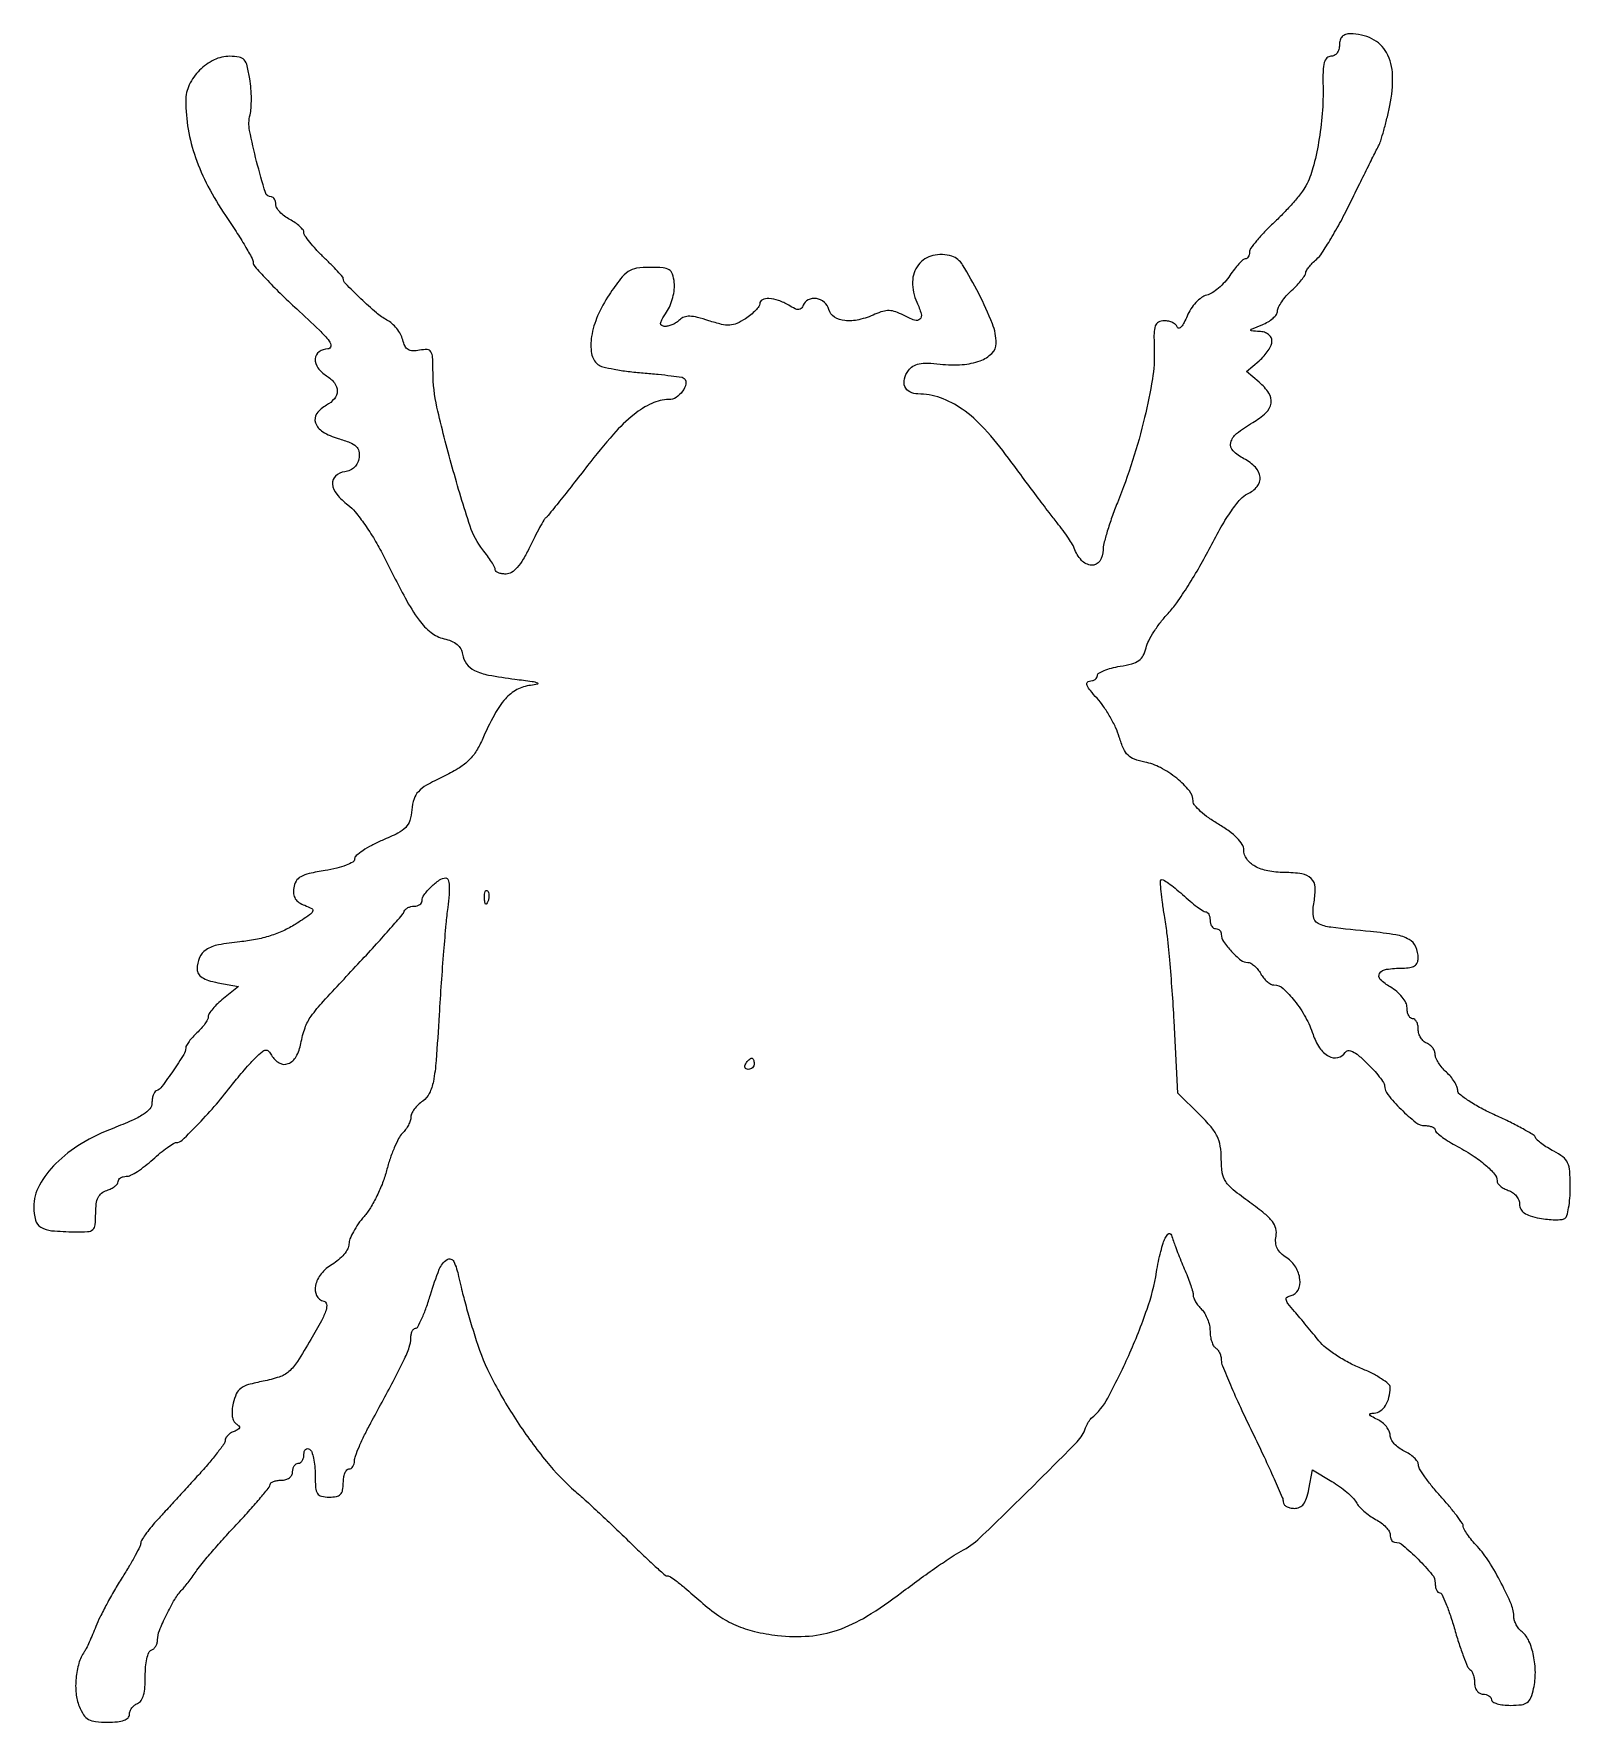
# Model space of a CAD drawing. Extents: x 0 to 273, y 0 to 300.
import ezdxf

# ---------------------------------------------------------------- set-up
doc = ezdxf.new("R2010")
doc.units = 0

msp = doc.modelspace()

# ---------------------------------------------------------------- linework, layer by layer
for points in [[(232, 298, -0.072212), (231.887567, 297.225569, -0.090507), (231.560188, 296.579273, -0.103734), (231.068055, 296.152255, -0.127673), (230.481502, 296, 0.200221), (229.75943, 295.698776, 0.13046), (229.303629, 294.90438, 0.058479), (229.084867, 293.402366, 0.012365), (229.076713, 290.75, -0.025591), (228.931771, 285.840789, -0.022214), (228.289237, 280.731814, -0.022834), (227.288136, 276.151688, -0.058397), (226.03839, 273, -0.042265), (225.233855, 271.768407, -0.012713), (223.810574, 270.038846, -0.012643), (222.108246, 268.171735, -0.013404), (220.345741, 266.430113, 0.013425), (218.681255, 264.785211, 0.018259), (217.276561, 263.209097, 0.015305), (216.217224, 261.846498, 0.158873), (216, 261.180113, -0.061657), (215.944116, 260.728649, -0.079849), (215.779687, 260.345814, -0.09732), (215.536053, 260.088998, -0.154683), (215.25, 259.997125, 0.187294), (214.852846, 259.841192, 0.020144), (214.140779, 259.130102, 0.022566), (213.337467, 258.177685, 0.016315), (212.527122, 257.049594, -0.037011), (211.613589, 255.882878, -0.032742), (210.502057, 254.811379, -0.034208), (209.368212, 253.979085, -0.079899), (208.403711, 253.565189, 0.097972), (207.482775, 253.130251, 0.046099), (206.496812, 252.250243, 0.043181), (205.598565, 251.101614, 0.046201), (204.933968, 249.840584, -0.022071), (204.399609, 248.696147, -0.055875), (203.887504, 247.935594, -0.1507), (203.493087, 247.684225, -0.398632), (203.224045, 247.827864, 0.130177), (202.929742, 248.276431, 0.067425), (202.371325, 248.655685, 0.059892), (201.64979, 248.9128, 0.055726), (200.869828, 249, 0.116089), (199.843146, 248.758371, 0.197781), (199.271967, 248.104484, 0.080577), (199.043791, 246.748076, 0.010037), (199.086422, 243.75, -0.048762), (198.765715, 238.678679, -0.019226), (197.381149, 231.814919, -0.018217), (195.242275, 224.203051, -0.017552), (192.531414, 216.670617, 0.010229), (191.562284, 214.096706, 0.011671), (190.743603, 211.595332, 0.010885), (190.146657, 209.448388, 0.062437), (190, 208.278528, -0.147096), (189.40532, 206.300871, -0.269104), (187.944002, 205.575322, -0.195825), (186.165197, 206.438237, -0.10018), (184.884273, 208.611046, 0.057546), (184.585515, 209.232769, 0.008663), (183.826128, 210.391227, 0.009626), (182.875301, 211.732084, 0.008182), (181.821696, 213.111046, -0.004805), (180.407276, 214.936555, -0.001269), (178.181943, 217.881889, -0.001288), (175.666998, 221.246181, -0.001324), (173.19207, 224.593256, 0.026085), (168.908932, 229.823045, 0.054097), (164.961997, 233.315174, 0.069548), (161.096289, 235.314825, 0.084828), (157.086752, 236, -0.121197), (155.645639, 236.354526, -0.178282), (154.779475, 237.311743, -0.159942), (154.689088, 238.690791, -0.095192), (155.399146, 240.192961, -0.101022), (156.208862, 240.929433, -0.085318), (157.291793, 241.345079, -0.05706), (158.815001, 241.470657, -0.019307), (161.037903, 241.314018, 0.042944), (164.953515, 241.223454, 0.072985), (168.152489, 241.900014, 0.104016), (170.244656, 243.21584, 0.203254), (171, 244.997206, 0.095147), (170.330641, 248.482867, 0.023076), (167.898031, 253.849404, 0.019146), (165.04716, 258.945856, 0.180719), (163.108949, 260.465421, 0.133664), (159.748886, 260.605206, 0.176162), (157.19209, 258.955821, 0.160906), (156.147601, 255.906952, 0.110066), (156.910525, 252.297032, -0.034065), (157.689243, 250.224564, -0.281756), (157.443504, 249.293132, -0.28642), (156.508503, 249.098073, -0.034805), (154.507036, 249.996234, 0.03781), (153.148041, 250.596313, 0.076879), (152.003515, 250.812602, 0.077124), (150.849503, 250.67272, 0.038258), (149.46149, 250.164408, -0.049511), (146.612277, 249.192981, -0.083077), (144.094697, 249.031956, -0.11732), (142.254344, 249.673596, -0.188686), (141.289749, 251, 0.153411), (140.485954, 252.281427, 0.136758), (139.05604, 252.944657, 0.153369), (137.608786, 252.737897, 0.19675), (136.713987, 251.75, -0.099419), (136.378558, 251.19751, -0.209739), (135.928426, 251, -0.112809), (135.260569, 251.152623, -0.021008), (134.144222, 251.75, 0.0464), (132.315559, 252.612291, 0.073849), (130.623783, 252.956041, 0.121537), (129.45483, 252.732612, 0.292989), (129, 252.023053, -0.160391), (128.84116, 251.540629, -0.032545), (128.252194, 250.843103, -0.031269), (127.428903, 250.088341, -0.024866), (126.454276, 249.378084, -0.038446), (124.915185, 248.530895, -0.093349), (123.66084, 248.223703, -0.074802), (122.215707, 248.361853, -0.018538), (119.924246, 249.025001, 0.016771), (117.90625, 249.616741, 0.055953), (116.54131, 249.808963, 0.089961), (115.551863, 249.658087, 0.114152), (114.76997, 249.16997, -0.051861), (114.21814, 248.722109, -0.0383), (113.52802, 248.343679, -0.03906), (112.812022, 248.084802, -0.067316), (112.18499, 248, -0.111518), (111.57433, 248.137914, -0.317077), (111.371762, 248.497973, -0.107261), (111.596169, 249.185859, -0.012749), (112.445845, 250.557693, 0.047871), (113.064831, 251.734071, 0.033596), (113.538111, 253.154929, 0.034031), (113.808818, 254.590874, 0.058379), (113.810855, 255.807693, 0.048669), (113.487886, 257.306694, 0.177596), (112.900243, 258.062302, 0.12205), (111.816031, 258.416038, 0.01812), (109.5, 258.5, 0.036781), (107.121671, 258.32481, 0.111401), (105.616758, 257.742937, 0.083036), (104.266715, 256.468692, 0.014862), (102.25, 253.636986, 0.044437), (100.193164, 249.87487, 0.062932), (99.118465, 246.217624, 0.080304), (99.118931, 243.182484, 0.186982), (100.25, 241.252559, 0.108457), (101.099679, 240.83695, 0.013338), (103.132078, 240.399134, 0.015266), (105.608363, 240.012278, 0.012067), (108.30601, 239.740771, -0.005883), (110.947967, 239.50783, -0.008791), (113.250091, 239.236568, -0.004536), (115.178645, 238.95703, -0.159426), (115.579548, 238.753785, -0.255168), (115.865176, 237.781482, -0.104357), (115.282901, 236.484264, -0.090033), (114.129467, 235.385028, -0.146475), (112.843351, 235, 0.108616), (109.825631, 234.336625, 0.06235), (106.649827, 232.357449, 0.042132), (102.994463, 228.840791, 0.015233), (98.403512, 223.27892, -0.00152), (95.749985, 219.878426, -0.002289), (93.414393, 216.931933, -0.0009), (91.393719, 214.415867, -0.052858), (90.978969, 214, 0.091314), (90.640087, 213.603773, 0.005659), (89.876409, 212.251563, 0.008233), (89.006396, 210.60592, 0.006003), (88.091836, 208.75, -0.021017), (86.968175, 206.632544, -0.048005), (85.910013, 205.168499, -0.068254), (84.895937, 204.292062, -0.145112), (83.910794, 204, -0.039088), (83.179112, 204.057288, -0.058217), (82.561296, 204.229987, -0.076549), (82.14042, 204.483233, -0.222653), (82, 204.782934, 0.12641), (81.884309, 205.233225, 0.014297), (81.346057, 206.148594, 0.016587), (80.626342, 207.215813, 0.012768), (79.77381, 208.332549, -0.091447), (77.526748, 212.49332, -0.009871), (74.355336, 223.003812, -0.011848), (71.645573, 233.633236, -0.05628), (70.93593, 239.860022, 0.011087), (70.874515, 242.506019, 0.127188), (70.570816, 243.493404, 0.253648), (69.909341, 243.874396, 0.053709), (68.535944, 243.76212, -0.048155), (67.320685, 243.649207, -0.13966), (66.517269, 243.881202, -0.142061), (65.964901, 244.498524, -0.05049), (65.558426, 245.623233, 0.065745), (65.171983, 246.598666, 0.041967), (64.489891, 247.612138, 0.041619), (63.637752, 248.50966, 0.059488), (62.738193, 249.137451, -0.055396), (60.886072, 250.407685, -0.013149), (58.113274, 252.929983, -0.007363), (55.379873, 255.629419, -0.196711), (55, 256.557618, 0.187068), (54.913372, 256.781055, 0.002959), (53.971875, 257.800558, 0.007359), (52.841463, 258.975048, 0.004755), (51.5, 260.302881, -0.013365), (50.159474, 261.67628, -0.018072), (49.028125, 262.991411, -0.015203), (48.175818, 264.126937, -0.154582), (48, 264.682039, 0.168707), (47.838471, 265.14714, 0.038677), (47.265625, 265.767191, 0.035776), (46.457065, 266.415858, 0.028306), (45.5, 267, -0.038233), (44.543363, 267.610243, -0.043483), (43.734375, 268.335921, -0.048383), (43.173639, 269.064377, -0.140753), (43, 269.66898, 0.056542), (42.942242, 270.178098, 0.075953), (42.771355, 270.609013, 0.095118), (42.518575, 270.897907, 0.167107), (42.221634, 271, -0.330062), (41.159398, 271.786937, -0.010234), (39.595221, 277.328266, -0.016007), (38.352483, 282.817581, -0.109568), (38.428619, 285.571618, 0.045422), (38.615695, 286.76791, 0.017717), (38.664109, 288.441965, 0.017366), (38.588716, 290.268714, 0.02065), (38.386825, 291.982393, 0.01919), (37.924681, 294.298614, 0.123061), (37.37668, 295.350701, 0.16857), (36.483296, 295.852423, 0.044455), (34.826737, 296, 0.1132), (32.031646, 295.358977, 0.085083), (29.456939, 293.518392, 0.084771), (27.634476, 290.917865, 0.110985), (27, 288.094676, 0.043368), (27.439846, 283.033069, 0.040266), (28.747919, 277.991281, 0.037463), (30.956487, 272.899054, 0.028515), (34.089727, 267.685425, -0.006826), (35.966047, 264.849453, -0.0097), (37.549792, 262.274659, -0.00619), (38.800903, 260.087855, -0.125955), (38.993014, 259.355966, 0.182496), (39.262664, 258.654777, 0.006337), (41.269435, 256.460614, 0.011089), (43.769091, 253.91186, 0.00744), (46.732721, 251.105966, -0.004971), (50.743503, 247.346033, -0.037278), (52.485945, 245.411502, -0.190883), (52.756471, 244.475845, -0.386432), (52.232721, 244, 0.157032), (50.684993, 243.501625, 0.228609), (50.01137, 242.263463, 0.170086), (50.491837, 240.642605, 0.097161), (52, 239.232073, -0.086534), (53.423965, 237.955469, -0.168383), (53.917893, 236.530377, -0.176117), (53.416567, 235.151248, -0.095812), (52, 234, 0.112206), (50.301046, 232.52524, 0.247003), (50.054529, 230.873261, 0.176023), (51.342373, 229.295777, 0.06172), (54.061862, 228.099612, -0.019652), (56.186612, 227.370893, -0.092261), (57.280322, 226.694759, -0.154562), (57.766113, 225.858762, -0.090514), (57.811862, 224.691324, -0.074975), (57.529387, 223.748304, -0.088918), (56.991201, 222.991377, -0.08781), (56.217469, 222.461838, -0.071101), (55.25, 222.180449, 0.148953), (53.620996, 221.419884, 0.237901), (53.075567, 220.018371, 0.149063), (53.838137, 218.173351, 0.061648), (55.816775, 216.293585, -0.062863), (57.128214, 215.041627, -0.018319), (58.81284, 212.808986, -0.018099), (60.541733, 210.132778, -0.018454), (62.060673, 207.355527, 0.006649), (65.982906, 199.763709, 0.035194), (68.470122, 195.801178, 0.068646), (70.581075, 193.615297, 0.112864), (72.895441, 192.522965, -0.044216), (74.217546, 192.107348, -0.075238), (75.207494, 191.509702, -0.089597), (75.860615, 190.732306, -0.093214), (76.189109, 189.786046, 0.118543), (76.889793, 188.053069, 0.126848), (78.288002, 186.879587, 0.066457), (80.826512, 186.057557, 0.013583), (85.5, 185.335519, -0.003691), (88.536864, 184.927664, -0.059976), (89.530142, 184.662694, -0.734558), (89.512622, 184.435005, -0.029799), (88.274268, 184.225832, 0.097497), (85.85666, 183.472327, 0.08739), (83.797195, 181.837858, 0.058846), (81.834701, 179.018288, 0.019797), (79.647046, 174.5, -0.040215), (78.519229, 172.394232, -0.061521), (77.194489, 170.805331, -0.053271), (75.381788, 169.437331, -0.022653), (72.701115, 167.991105, 0.015437), (69.788008, 166.473324, 0.076232), (68.334138, 165.337118, 0.112199), (67.56973, 164.037855, 0.053229), (67.177955, 162.124638, -0.049225), (66.802584, 160.214014, -0.119387), (66.080575, 158.981788, -0.08433), (64.707978, 157.970736, -0.016718), (61.927955, 156.685064, 0.019717), (60.040278, 155.798298, 0.028128), (58.447587, 154.854732, 0.027336), (57.276353, 153.972204, 0.2211), (57, 153.377806, -0.266295), (56.690023, 152.83706, -0.039084), (55.508974, 152.264149, -0.034241), (53.827888, 151.734787, -0.019848), (51.75, 151.320243, 0.01449), (48.92536, 150.788122, 0.072689), (47.423537, 150.222311, 0.132237), (46.601033, 149.427345, 0.099843), (46.179637, 148.237774, 0.065188), (46.167532, 147.159991, 0.111777), (46.467228, 146.317024, 0.10709), (47.112377, 145.661713, 0.056443), (48.13681, 145.145094, -0.038843), (49.394903, 144.565118, -0.399999), (49.549108, 144.066931, -0.129996), (48.988709, 143.427175, -0.005536), (46.457173, 141.762037, -0.036299), (44.366555, 140.624886, -0.030393), (42.007082, 139.723718, -0.028576), (39.406508, 139.068171, -0.024046), (36.593702, 138.666869, 0.024603), (32.804888, 138.122022, 0.095108), (30.610602, 137.241353, 0.150753), (29.443906, 135.85685, 0.098314), (29.015313, 133.795313, 0.144028), (29.243484, 132.993095, 0.107722), (29.891863, 132.334804, 0.070686), (31.017074, 131.808881, 0.027668), (32.685633, 131.399197), (36.371265, 130.707768), (33.685633, 128.56632, 0.022224), (32.657426, 127.66891, 0.027603), (31.788905, 126.743296, 0.027844), (31.163353, 125.907872, 0.147825), (31, 125.367423, -0.121548), (30.87024, 124.841529, -0.031315), (30.4125, 124.08892, -0.029987), (29.765507, 123.270585, -0.026576), (29, 122.5, 0.022381), (28.234355, 121.742093, 0.026849), (27.5875, 120.961588, 0.027167), (27.123362, 120.259352, 0.133207), (27, 119.80452, -0.141462), (26.661729, 118.632821, -0.01002), (24.771476, 115.761212, -0.010571), (22.77199, 112.980128, -0.127711), (21.75, 112.166667, 0.154544), (21.461712, 111.911315, 0.0514), (21.220313, 111.39391, 0.045387), (21.055324, 110.728694, 0.03812), (21, 110.004091, -0.182396), (20.621666, 109.001474, -0.068113), (19.465163, 108.001118, -0.040793), (17.440633, 106.906723, -0.012259), (14.198058, 105.575682, 0.043484), (8.440838, 102.781028, 0.060335), (3.912115, 99.270966, 0.072327), (0.992145, 95.402055, 0.126193), (0, 91.533589, 0.065938), (0.305362, 89.228133, 0.192625), (1.250848, 87.968688, 0.115335), (3.174103, 87.338606, 0.017403), (7.25, 87.125912, 0.017932), (9.572733, 87.168947, 0.169811), (10.479217, 87.542408, 0.189767), (10.902559, 88.378896, 0.023364), (11, 90.463064, -0.031234), (11.103773, 92.122643, -0.083968), (11.44361, 93.251404, -0.113087), (12.060603, 94.006325, -0.088493), (13, 94.5, 0.039709), (13.765398, 94.811679, 0.0497), (14.4125, 95.222265, 0.058089), (14.858844, 95.664493, 0.170109), (15, 96.067388, -0.152094), (15.110753, 96.423059, -0.09826), (15.422495, 96.726045, -0.081082), (15.888358, 96.93044, -0.062994), (16.438282, 97, 0.118655), (17.195883, 97.182354, 0.023378), (18.418914, 97.88125, 0.023584), (19.798144, 98.851528, 0.019983), (21.161143, 100, -0.012532), (22.484247, 101.148993, -0.01679), (23.742981, 102.11875, -0.013979), (24.823989, 102.850259, -0.142696), (25.337991, 103, 0.195817), (26.362959, 103.417417, 0.007498), (29.318619, 106.391328, 0.013737), (32.454189, 109.826381, 0.014763), (35.319312, 113.348819, -0.008959), (36.296792, 114.57946, -0.006391), (37.433062, 115.92317, -0.006455), (38.549735, 117.176908, -0.013692), (39.452816, 118.112099, -0.017559), (40.579785, 119.141881, -0.141668), (41.212253, 119.427203, -0.245716), (41.716193, 119.24919, -0.059858), (42.252506, 118.51328, 0.134622), (43.614597, 117.13044, 0.231242), (45.193927, 117.018393, 0.171974), (46.612591, 118.273452, 0.080284), (47.455317, 120.61351, -0.038989), (48.201337, 123.380151, -0.071775), (49.285424, 125.439169, -0.029066), (51.440173, 128.071039, -0.00199), (58, 135.138806, 0.003282), (60.898066, 138.277509, 0.004854), (63.394792, 141.071415, 0.002301), (65.480814, 143.474057, 0.091146), (65.833333, 144.077667, -0.118363), (66.06574, 144.430525, -0.067022), (66.484896, 144.729065, -0.060967), (67.016797, 144.931261, -0.060445), (67.583333, 145, 0.063711), (68.124969, 145.069298, 0.081607), (68.583854, 145.272768, 0.098518), (68.890886, 145.574448, 0.15057), (69, 145.928571, -0.161455), (69.359876, 147.013998, -0.040191), (70.610882, 148.438527, -0.040401), (72.079258, 149.648125, -0.15326), (73.200259, 150, -0.327637), (73.622346, 149.690157, -0.059488), (73.812681, 148.675882, -0.037102), (73.800543, 147.058974, -0.013042), (73.550761, 144.75, 0.010984), (73.22626, 141.861548, 0.002531), (72.81096, 136.978542, 0.002614), (72.390356, 131.347568, 0.00255), (72.024956, 125.666313, -0.003629), (71.486903, 117.573148, -0.028753), (70.996202, 113.852594, -0.068081), (70.282464, 111.73137, -0.125466), (69.103026, 110.359609, 0.039844), (68.298366, 109.694603, 0.041003), (67.617764, 108.916305, 0.04444), (67.147197, 108.144904, 0.115239), (67, 107.514725, -0.083335), (66.893773, 106.881799, -0.037305), (66.5585, 106.104344, -0.035592), (66.072182, 105.316236, -0.040364), (65.497023, 104.63988, 0.076558), (64.832528, 103.733432, 0.019443), (64.051765, 102.078783, 0.019363), (63.298164, 100.096429, 0.018507), (62.687559, 98.031814, -0.029499), (61.990693, 95.852748, -0.021611), (60.974508, 93.525652, -0.021969), (59.815877, 91.399064, -0.044389), (58.690536, 89.860535, 0.026861), (57.660796, 88.55146, 0.027822), (56.790345, 87.154351, 0.02893), (56.178415, 85.866955, 0.096767), (56, 84.953708, -0.125104), (55.788591, 84.121999, -0.04883), (55.11875, 83.133192, -0.044394), (54.147803, 82.155087, -0.041719), (53, 81.340929, 0.088998), (51.069496, 79.677936, 0.114881), (50.047708, 77.580992, 0.171574), (50.253062, 75.806029, 0.230171), (51.510642, 74.823324, -0.308969), (52.017305, 74.290906, -0.121153), (51.932296, 73.228441, -0.043643), (51.117702, 71.344976, -0.007801), (49.242101, 68, -0.011024), (46.846349, 64.080886, -0.070401), (45.329618, 62.320923, -0.099503), (43.610824, 61.335507, -0.03266), (40.775928, 60.590708, 0.018546), (38.154261, 59.980426, 0.090767), (36.787437, 59.325499, 0.12869), (35.984508, 58.346579, 0.053744), (35.437577, 56.715788, 0.03277), (35.240985, 55.421036, 0.05753), (35.273183, 54.339595, 0.075348), (35.521937, 53.521287, 0.143907), (35.976954, 53.014244, -0.060786), (36.447631, 52.637503, -0.271112), (36.530029, 52.307776, -0.197588), (36.279689, 51.994867, -0.034883), (35.583846, 51.670548, 0.05043), (34.978025, 51.364956, 0.055138), (34.465255, 50.951887, 0.062277), (34.115274, 50.49918, 0.134227), (34, 50.077517, -0.156786), (33.806761, 49.476418, -0.00852), (32.604687, 47.858943, -0.012591), (31.069785, 45.96607, -0.008808), (29.25, 43.908471, 0.000079), (27.229846, 41.70313, 0.000066), (25.0875, 39.363037, 0.000066), (23.13002, 37.223737, 0.000183), (21.75, 35.714024, 0.013765), (20.696849, 34.495317, 0.018056), (19.807813, 33.323457, 0.015718), (19.143771, 32.313168, 0.138383), (19, 31.803649, -0.117556), (18.86395, 31.232983, -0.006893), (18.030927, 29.640144, -0.01012), (16.96478, 27.760193, -0.007261), (15.701027, 25.701963, 0.010008), (14.337639, 23.453859, 0.008203), (12.969094, 20.999952, 0.008303), (11.785203, 18.701971, 0.021594), (11.03343, 17, -0.006798), (10.458505, 15.586702, -0.007483), (9.862824, 14.234375, -0.007035), (9.320872, 13.094897, -0.037271), (8.97029, 12.5, 0.08177), (8.01129, 10.483188, 0.046795), (7.508485, 7.828132, 0.046533), (7.506742, 5.097433, 0.075226), (8.063682, 2.846259, 0.044457), (8.855697, 1.330695, 0.122557), (9.725857, 0.509445, 0.102593), (10.977133, 0.11122, 0.025918), (13.12132, 0, 0.022376), (14.86831, 0.078219, 0.063915), (16.053904, 0.339786, 0.110984), (16.746503, 0.779689, 0.198515), (17, 1.393011, -0.092766), (17.107377, 1.966785, -0.066773), (17.422436, 2.538929, -0.064992), (17.888332, 3.022772, -0.077174), (18.438081, 3.337866, 0.160739), (19.061074, 3.846995, 0.072127), (19.500093, 4.822519, 0.050473), (19.756952, 6.250125, 0.022743), (19.817303, 8.154595, -0.024732), (19.876538, 9.81532, -0.035002), (20.104962, 11.276414, -0.037731), (20.448496, 12.385067, -0.221818), (20.879221, 12.793074, 0.105689), (21.307685, 13.045471, 0.070299), (21.670771, 13.487657, 0.066121), (21.916167, 14.044528, 0.070873), (22, 14.632993, -0.095752), (22.318014, 16.278378, -0.018362), (23.559666, 19.069533, -0.020286), (25.050193, 21.825034, -0.056205), (26.379675, 23.578574, 0.019362), (26.913041, 24.183904, 0.007344), (27.611529, 25.067587, 0.007261), (28.343615, 26.051537, 0.008807), (29, 26.995636, -0.026071), (29.920199, 28.22629, -0.004847), (31.747996, 30.379353, -0.005183), (33.937705, 32.85626, -0.004711), (36.248499, 35.368165, 0.005684), (38.451578, 37.772352, 0.008594), (40.308817, 39.919086, 0.00417), (41.82762, 41.767974, 0.170976), (41.998499, 42.25, -0.236373), (42.143191, 42.537528, -0.070572), (42.587059, 42.779688, -0.054018), (43.2339, 42.945261, -0.03568), (44, 43, 0.072314), (44.769411, 43.111864, 0.08892), (45.416667, 43.4375, 0.10214), (45.846791, 43.924246, 0.130775), (46, 44.5, -0.064853), (46.074694, 45.073457, -0.082425), (46.29375, 45.559375, -0.098894), (46.618646, 45.884432, -0.148195), (47, 46, 0.153634), (47.381379, 46.120018, 0.097988), (47.70625, 46.457961, 0.080552), (47.925455, 46.962904, 0.062283), (48, 47.559017, -0.066118), (48.073267, 48.110654, -0.138808), (48.29375, 48.478525, -0.191142), (48.620352, 48.607943, -0.139169), (49, 48.5, -0.17067), (49.387806, 48.01959, -0.031293), (49.70625, 46.90585, -0.030444), (49.92675, 45.49521, -0.023552), (50, 43.940983, 0.016657), (50.075955, 41.661602, 0.12532), (50.40859, 40.644098, 0.200006), (51.114257, 40.150167, 0.054025), (52.5, 40, 0.045527), (53.768514, 40.115743, 0.152009), (54.5, 40.5, 0.152009), (54.884257, 41.231486, 0.045527), (55, 42.5, -0.038131), (55.073116, 43.457356, -0.057076), (55.29375, 44.265625, -0.074992), (55.617064, 44.817169, -0.226478), (56, 45, 0.142422), (56.38134, 45.110872, 0.09968), (56.70625, 45.422532, 0.084413), (56.925139, 45.888595, 0.067766), (57, 46.438407, -0.090056), (57.153319, 47.282739, -0.011302), (57.848766, 49.014562, -0.012994), (58.783018, 51.049252, -0.010445), (59.889416, 53.188407, 0.00187), (63.865167, 60.562575, 0.012319), (65.74969, 64.308667, 0.023862), (66.723401, 66.652476, 0.086724), (67, 68.235191, -0.045729), (67.06191, 68.910697, -0.06565), (67.247241, 69.481587, -0.085681), (67.520108, 69.867087, -0.198521), (67.841673, 70, 0.281604), (68.250237, 70.249926, 0.013681), (68.965094, 71.747134, 0.018887), (69.733103, 73.668165, 0.012139), (70.484162, 75.947689, -0.019614), (72.057387, 80.49287, -0.156626), (73.440171, 82.191783, -0.451813), (74.614349, 81.864512, -0.066298), (75.489401, 79.204805, 0.01604), (75.911666, 77.294276, 0.004591), (76.687939, 74.361816, 0.004616), (77.625257, 71.067446, 0.004888), (78.606142, 67.853345, 0.043404), (81.428063, 61.041255, 0.025544), (85.891369, 53.433421, 0.025536), (91.112015, 46.313655, 0.043053), (96.262613, 41, -0.00669), (98.215422, 39.258351, -0.002724), (100.827333, 36.839062, -0.002694), (103.607077, 34.207785, -0.003434), (106.14061, 31.75, 0.004385), (108.421065, 29.546131, 0.006804), (110.430778, 27.689062, 0.002597), (112.176806, 26.135481, 0.182472), (112.535682, 26, -0.14152), (113.131635, 25.827873, -0.022927), (114.131827, 25.131506, -0.013927), (115.678619, 23.875827, -0.002464), (118.5, 21.427755, 0.029159), (121.720708, 18.921433, 0.047098), (124.751865, 17.230413, 0.046625), (128.06811, 16.125685, 0.027909), (132.163872, 15.411743, 0.049409), (137.773091, 15.310557, 0.063168), (142.826597, 16.371145, 0.054011), (148.028449, 18.826151, 0.025526), (154.1615, 23.021231, -0.005343), (157.31011, 25.366833, -0.005735), (160.435188, 27.588967, -0.005451), (163.160599, 29.436529, -0.026904), (164.760032, 30.375908, 0.071284), (168.101883, 32.759555, 0.004586), (176.706611, 41.121282, 0.003271), (185.409914, 49.848858, 0.115129), (186.899944, 52.288931, -0.028244), (187.097141, 52.789262, -0.02425), (187.358671, 53.291123, -0.024975), (187.641537, 53.723972, -0.061912), (187.899944, 54, 0.095941), (190.83175, 57.59007, 0.01853), (194.545305, 65.152687, 0.020745), (197.804692, 73.362803, 0.043762), (199.492103, 80, -0.011198), (199.832986, 81.832805, -0.011758), (200.250774, 83.61875, -0.011472), (200.682221, 85.140579, -0.050332), (201.045352, 86, -0.031289), (201.511468, 86.738675, -0.330055), (201.831599, 86.840421, -0.219311), (202.126941, 86.558783, -0.016887), (202.505752, 85.5, 0.011531), (202.848911, 84.507478, 0.004247), (203.37711, 83.122846, 0.004206), (203.979723, 81.619945, 0.005043), (204.573002, 80.216073, -0.010524), (205.119332, 78.882725, -0.012223), (205.580819, 77.592034, -0.011284), (205.918503, 76.486209, -0.068559), (206, 75.894644, 0.100402), (206.10167, 75.393433, 0.033414), (206.440625, 74.721284, 0.0317), (206.925957, 74.007678, 0.031202), (207.5, 73.357143, -0.064887), (208.074675, 72.610236, -0.039121), (208.559375, 71.601711, -0.038575), (208.889926, 70.50481, -0.053948), (209, 69.487588, 0.038729), (209.073877, 68.535256, 0.042064), (209.29375, 67.632543, 0.046167), (209.615638, 66.90248, 0.128117), (210, 66.5, -0.092927), (210.382947, 66.151109, -0.05299), (210.70625, 65.612608, -0.050419), (210.92582, 64.979969, -0.058394), (211, 64.346967, 0.097481), (211.201365, 63.323942, 0.00426), (212.615625, 59.952778, 0.007094), (214.392882, 55.97221, 0.00499), (216.5, 51.543554, -0.003708), (218.607526, 47.143162, -0.005486), (220.384375, 43.251076, -0.00264), (221.837292, 39.926569, -0.102037), (222, 39.13757, 0.167827), (222.14989, 38.703586, 0.094942), (222.574189, 38.334161, 0.07571), (223.207001, 38.084393, 0.056258), (223.954687, 38, 0.105676), (224.900075, 38.202066, 0.125482), (225.613273, 38.768028, 0.086418), (226.143713, 39.792081, 0.030028), (226.549191, 41.410516), (227.189007, 44.821032), (230.620342, 42.796495, -0.022078), (231.999687, 41.898312, -0.021501), (233.307137, 40.87447, -0.021989), (234.375277, 39.876782, -0.07115), (234.94841, 39.096397, 0.062655), (235.472987, 38.356202, 0.026963), (236.338847, 37.507834, 0.026162), (237.370052, 36.692588, 0.031325), (238.422571, 36.041439, -0.037111), (239.40888, 35.415372, -0.042718), (240.24288, 34.676252, -0.047512), (240.822006, 33.938167, -0.143561), (241, 33.33102, 0.054377), (241.05556, 32.821661, 0.073905), (241.220313, 32.390298, 0.093369), (241.463817, 32.100363, 0.172402), (241.75, 31.997654, -0.175822), (243.301611, 31.429137, -0.022008), (245.982596, 28.964844, -0.022016), (248.436547, 26.274375, -0.175631), (249, 24.719773, 0.044659), (249.058916, 24.061461, 0.064509), (249.235488, 23.505183, 0.0844), (249.495308, 23.129126, 0.202137), (249.80166, 23, -0.292848), (250.19139, 22.750324, -0.010888), (250.917972, 21.076285, -0.016698), (251.700381, 18.961319, -0.010598), (252.476138, 16.451184, 0.008924), (253.25365, 13.905189, 0.01272), (254.041313, 11.676211, 0.008698), (254.770692, 9.86331, 0.155566), (255.174478, 9.392167, -0.127456), (255.491747, 9.060806, -0.046352), (255.757503, 8.461674, -0.042238), (255.939006, 7.72136, -0.03902), (256, 6.940983, 0.075715), (256.112945, 6.199409, 0.089148), (256.440625, 5.570164, 0.100726), (256.92796, 5.149516, 0.128528), (257.5, 5, -0.064853), (258.073457, 4.925306, -0.082425), (258.559375, 4.70625, -0.098894), (258.884432, 4.381354, -0.148195), (259, 4, 0.274404), (259.228771, 3.614537, 0.053832), (260.004785, 3.29375, 0.043476), (261.10992, 3.072571, 0.027665), (262.420545, 3, 0.028977), (264.331861, 3.110861, 0.130283), (265.36478, 3.517422, 0.143358), (266.007411, 4.359376, 0.037757), (266.5, 6, 0.055688), (266.800429, 8.852249, 0.04909), (266.488538, 11.828345, 0.052364), (265.668044, 14.415122, 0.117103), (264.435721, 16.053347, -0.050501), (263.88636, 16.61184, -0.042133), (263.421743, 17.302732, -0.043941), (263.103629, 18.015115, -0.08323), (263, 18.633343, 0.100356), (262.542387, 20.890321, 0.019147), (260.755925, 24.701068, 0.021457), (258.568649, 28.525037, 0.046331), (256.50524, 31.210923, -0.0149), (255.545887, 32.309451, -0.019235), (254.735914, 33.375787, -0.017287), (254.135437, 34.2992, -0.136336), (254, 34.78667, 0.153501), (253.833126, 35.317422, 0.009035), (252.829147, 36.702186, 0.012967), (251.541098, 38.323578, 0.009146), (250.014116, 40.080314, -0.013074), (248.486599, 41.865801, -0.017229), (247.194939, 43.575202, -0.014741), (246.224539, 45.046198, -0.136482), (246.014116, 45.771439, 0.14882), (245.834289, 46.339514, 0.051141), (245.269772, 47.003996, 0.045382), (244.457693, 47.652224, 0.038878), (243.5, 48.181954, -0.051531), (242.543782, 48.742858, -0.053305), (241.734375, 49.481886, -0.059014), (241.181691, 50.278719, -0.122742), (241, 51.007701, 0.112014), (240.835461, 51.732944, 0.058985), (240.339063, 52.51767, 0.054265), (239.610519, 53.239127, 0.055736), (238.75, 53.779505, -0.01179), (237.69569, 54.318979, -0.148483), (237.385057, 54.633326, -0.492839), (237.482078, 54.844229, -0.045697), (238.143011, 54.93232, 0.14375), (239.257796, 55.310071, 0.099374), (240.181601, 56.281176, 0.081475), (240.793014, 57.728303, 0.05936), (241, 59.465644, 0.223561), (240.704576, 60.093344, 0.027802), (239.457812, 61.012785, 0.028463), (237.761058, 61.990892, 0.019892), (235.75, 62.904069, -0.026268), (233.581266, 63.922383, -0.022321), (231.406318, 65.214745, -0.022919), (229.530289, 66.572872, -0.057039), (228.335337, 67.770212, 0.00345), (227.348869, 68.996739, 0.002102), (226.167624, 70.4325, 0.002107), (224.984711, 71.84587, 0.003731), (223.99563, 73, -0.012098), (222.832041, 74.404662, -0.116316), (222.50646, 75.103446, -0.314102), (222.691963, 75.53704, -0.089538), (223.410293, 75.823324, 0.235514), (224.651184, 76.792858, 0.140777), (224.965963, 78.680515, 0.107746), (224.220777, 80.862171, 0.112204), (222.642774, 82.498408, -0.047086), (221.58969, 83.339841, -0.085984), (220.942649, 84.225403, -0.094669), (220.66794, 85.215359, -0.067802), (220.729508, 86.365344, 0.110341), (220.687887, 87.711483, 0.102791), (220.080617, 88.950972, 0.058243), (218.705163, 90.350337, 0.013669), (216.086733, 92.34222, -0.013518), (213.110328, 94.604998, -0.078158), (211.785601, 96.062409, -0.108427), (211.183083, 97.635711, -0.037448), (211, 100.076756, 0.038205), (210.824653, 102.36823, 0.075395), (210.280829, 104.106241, 0.063533), (209.177518, 105.787867, 0.020715), (207.152358, 107.966219), (203.304715, 111.7756), (202.620108, 124.6378, 0.004914), (202.282359, 129.991493, 0.004639), (201.833871, 135.441293, 0.004614), (201.347369, 140.260187, 0.016107), (200.904918, 143.353834, -0.008122), (200.542287, 145.629493, -0.012325), (200.308159, 147.619195, -0.007026), (200.177976, 149.275606, -0.2157), (200.320599, 149.653932, -0.34276), (200.644858, 149.694669, -0.016765), (201.61673, 149.07314, -0.021328), (202.793921, 148.187215, -0.013088), (204.106293, 147.050098, 0.010759), (205.442076, 145.881759, 0.014861), (206.693049, 144.895966, 0.011397), (207.763248, 144.140185, 0.149112), (208.222861, 144, -0.185545), (208.51955, 143.885977, -0.089978), (208.771715, 143.559375, -0.069822), (208.942646, 143.073998, -0.049836), (209, 142.5, 0.064853), (209.074694, 141.926543, 0.082425), (209.29375, 141.440625, 0.098894), (209.618646, 141.115568, 0.148195), (210, 141, -0.09787), (210.381655, 140.924573, -0.097662), (210.70625, 140.709608, -0.098215), (210.923616, 140.38869, -0.100219), (211, 140.011431, 0.151054), (211.404719, 138.702345, 0.038089), (212.816203, 136.941896, 0.037571), (214.466088, 135.424098, 0.168729), (215.687057, 135, -0.126656), (216.240055, 134.857635, -0.052304), (216.879046, 134.4125, -0.047256), (217.498515, 133.765143, -0.044416), (218, 133, 0.045861), (218.504622, 132.23489, 0.048035), (219.133263, 131.5875, 0.053025), (219.785599, 131.142989, 0.123673), (220.354848, 131, -0.186533), (221.971737, 130.375049, -0.041303), (224.034056, 128.163889, -0.040819), (225.966466, 125.255381, -0.047089), (227.295417, 122.20382, 0.069759), (228.456192, 119.836675, 0.116352), (230.081342, 118.34102, 0.182069), (231.70985, 118.091441, 0.20508), (232.998132, 118.996977, -0.240952), (233.533885, 119.321287, -0.131028), (234.30853, 119.173008, -0.062924), (235.391452, 118.470639, -0.018245), (236.867959, 117.129074, -0.014084), (238.067489, 115.888536, -0.018809), (239.079963, 114.693327, -0.016249), (239.838263, 113.659188, -0.151189), (240, 113.136531, 0.17312), (240.582621, 111.50425, 0.026435), (242.944781, 108.909656, 0.02656), (245.569071, 106.578609, 0.169902), (247.222684, 106, -0.041546), (247.903154, 105.94336, -0.061067), (248.477914, 105.77305, -0.080265), (248.867975, 105.522899, -0.213238), (249, 105.227404, 0.214875), (249.180226, 104.827394, 0.019431), (250.050254, 104.116159, 0.022488), (251.205642, 103.32319, 0.015631), (252.575331, 102.529365, -0.019763), (255.594393, 100.746141, -0.033233), (257.955443, 98.990136, -0.038489), (259.555009, 97.398657, -0.179644), (260, 96.200092, 0.155028), (260.144285, 95.745924, 0.062848), (260.5875, 95.261247, 0.05404), (261.234812, 94.821671, 0.045341), (262, 94.5, -0.07667), (262.76442, 94.120915, -0.068603), (263.4125, 93.516677, -0.071531), (263.850112, 92.787591, -0.09977), (264, 92.043903, 0.123939), (264.217991, 91.177982, 0.116314), (264.823321, 90.494491, 0.07814), (265.89139, 89.967418, 0.029261), (267.51701, 89.562787, 0.019934), (268.935567, 89.354798, 0.02353), (270.289652, 89.275266, 0.023313), (271.421996, 89.314917, 0.118539), (272.01701, 89.510513, 0.188424), (272.400428, 90.020417, 0.024035), (272.711247, 91.383445, 0.025433), (272.928256, 93.10646, 0.01861), (273, 95.033337, 0.016811), (272.904018, 97.88726, 0.089813), (272.525482, 99.392415, 0.12348), (271.700084, 100.431586, 0.044174), (270.090347, 101.45328, -0.01831), (268.951414, 102.096145, -0.022179), (267.935427, 102.783537, -0.021488), (267.144374, 103.426051, -0.122643), (266.840347, 103.868916, 0.169406), (266.441059, 104.349594, 0.008208), (264.617164, 105.407459, 0.012596), (262.360909, 106.593524, 0.008681), (259.75, 107.82724, -0.016189), (257.163954, 109.097043, -0.023646), (254.982813, 110.392937, -0.020763), (253.343299, 111.575568, -0.230027), (253, 112.282297, 0.102312), (252.862247, 112.948454, 0.037091), (252.4125, 113.808185, 0.034898), (251.765335, 114.703496, 0.034908), (251, 115.5, -0.034176), (250.234655, 116.294184, -0.03453), (249.5875, 117.182612, -0.036698), (249.137228, 118.032597, -0.103819), (249, 118.686372, 0.097339), (248.88813, 119.255567, 0.066866), (248.559375, 119.827537, 0.064164), (248.073435, 120.315469, 0.073352), (247.5, 120.638374, -0.098143), (246.926463, 120.999607, -0.066864), (246.440625, 121.600966, -0.064008), (246.112085, 122.340293, -0.07271), (246, 123.106989, 0.050854), (245.926137, 123.831332, 0.070807), (245.70625, 124.443928, 0.0909), (245.381715, 124.855843, 0.182536), (245, 125, -0.186612), (244.618209, 125.147635, -0.089644), (244.29375, 125.570893, -0.069475), (244.07378, 126.199751, -0.049481), (244, 126.943464, 0.117359), (243.790037, 127.825671, 0.052597), (243.140298, 128.834025, 0.047213), (242.179732, 129.820975, 0.042782), (241.020372, 130.647037, -0.058533), (239.252563, 131.99232, -0.362851), (239.139425, 133.043538, -0.215934), (240.33094, 133.784789, -0.031413), (243.25, 133.984687, 0.03765), (244.520961, 134.087647, 0.104661), (245.353595, 134.405492, 0.147155), (245.82178, 134.955331, 0.105867), (245.984687, 135.75, 0.102088), (245.548215, 137.775719, 0.163141), (244.366877, 139.071778, 0.086799), (242.029445, 139.885685, 0.016114), (237.5, 140.476399, -0.005548), (230.455295, 141.244154, -0.091316), (228.204214, 141.944885, -0.255293), (227.355453, 143.220847, -0.068236), (227.479606, 145.742983, 0.056511), (227.669889, 148.361414, 0.189762), (226.988716, 149.905688, 0.158499), (225.332826, 150.738349, 0.036747), (222.184259, 150.984687, -0.04583), (219.252199, 151.267664, -0.080449), (216.967472, 152.097413, -0.109159), (215.522545, 153.381094, -0.158038), (215, 154.99303, 0.141593), (214.71594, 155.976002, 0.054093), (213.821967, 157.102741, 0.042243), (212.408452, 158.311733, 0.023265), (210.5, 159.552868, -0.022342), (208.776832, 160.668988, -0.029571), (207.321875, 161.842112, -0.02995), (206.268931, 162.921013, -0.18025), (206, 163.642771, 0.175606), (205.324365, 165.507167, 0.049284), (203.080739, 167.713299, 0.048528), (200.19727, 169.608659, 0.074909), (197.385422, 170.587473, -0.041116), (195.565421, 171.086535, -0.107474), (194.425517, 171.807474, -0.096506), (193.617667, 172.987515, -0.029208), (192.871011, 175.036189, 0.03614), (192.230545, 176.720622, 0.021265), (191.238804, 178.634372, 0.021202), (190.078861, 180.472091, 0.033691), (188.92018, 181.926249, -0.015795), (187.744123, 183.298498, -0.064935), (187.175557, 184.231527, -0.212343), (187.176012, 184.753118, -0.296087), (187.556371, 185, 0.066673), (188.108216, 185.073915, 0.083684), (188.575934, 185.290279, 0.099414), (188.888738, 185.611345, 0.144541), (189, 185.988182, -0.265319), (189.240986, 186.410357, -0.03693), (190.178986, 186.874614, -0.034242), (191.475802, 187.300498, -0.022576), (193.01357, 187.618161, 0.02509), (195.118961, 188.064123, 0.089061), (196.364529, 188.645282, 0.118868), (197.1334, 189.52199, 0.063571), (197.638919, 190.879978, -0.061954), (198.098555, 192.126979, -0.022692), (199.037618, 193.758494, -0.022086), (200.236784, 195.467644, -0.024656), (201.541354, 197, 0.035566), (203.09153, 198.90339, 0.01155), (205.109363, 201.921799, 0.011448), (207.204068, 205.390417, 0.012638), (209.066846, 208.840166, -0.012873), (210.994766, 212.406536, -0.022293), (212.800997, 215.250053, -0.025178), (214.410437, 217.320239, -0.108446), (215.650841, 218.250681, 0.111695), (217.375381, 219.561666, 0.201913), (217.890688, 221.228295, 0.170944), (217.0738, 222.97609, 0.079597), (215.034411, 224.482205, -0.077726), (213.102728, 225.897704, -0.260741), (212.694524, 227.354816, -0.168366), (213.726035, 228.96205, -0.033403), (216.589304, 230.92019, 0.054236), (218.923157, 232.66297, 0.166647), (219.839798, 234.378355, 0.187697), (219.459583, 236.157185, 0.071426), (217.75, 238.089707), (215.5, 240), (217.75, 241.910293, 0.037067), (218.610962, 242.758649, 0.036851), (219.339063, 243.726413, 0.039337), (219.843775, 244.666521, 0.103889), (220, 245.410293, 0.124156), (219.836511, 246.058545, 0.108108), (219.379432, 246.590886, 0.089969), (218.660906, 246.952701, 0.060018), (217.75, 247.106381, -0.007639), (216.378102, 247.192268, -0.511069), (216.273069, 247.364326, -0.198654), (216.508318, 247.597858, -0.003304), (218.25, 248.299422, 0.039729), (219.302338, 248.815223, 0.047753), (220.192187, 249.464822, 0.054704), (220.806833, 250.144112, 0.157836), (221, 250.740791, -0.118914), (221.162562, 251.414654, -0.0311), (221.734375, 252.378148, -0.029792), (222.543127, 253.425921, -0.026622), (223.5, 254.41242, 0.015311), (224.457424, 255.355834, 0.02028), (225.265625, 256.274356, 0.018073), (225.866925, 257.073758, 0.153375), (226, 257.497375, -0.141525), (226.114875, 257.895091, -0.026111), (226.559427, 258.524987, -0.026177), (227.175311, 259.228428, -0.021222), (227.904431, 259.917113, 0.069239), (228.877008, 261.030291, 0.010207), (230.467474, 263.570397, 0.01135), (232.228217, 266.672107, 0.009537), (233.955376, 270.034409, -0.000655), (235.604624, 273.390396, -0.000843), (237.1302, 276.471371, -0.000643), (238.416814, 279.05045, -0.007335), (238.940524, 280.05962, 0.046973), (239.334598, 280.993027, 0.008329), (239.876017, 282.814322, 0.008948), (240.438696, 284.978182, 0.007954), (240.947524, 287.247226, 0.057083), (241.436507, 292.626686, 0.120673), (240.352267, 296.644523, 0.15384), (237.772939, 299.104637, 0.114613), (233.918213, 300, 0.078953), (233.094591, 299.86913, 0.123399), (232.489777, 299.489341, 0.119873), (232.124377, 298.859829, 0.071952)], [(80.683114, 145.8125, -0.054073), (80.461564, 145.395823, -0.470617), (80.279315, 145.37858, -0.168741), (80.137993, 145.670344, -0.018894), (80.078947, 146.416667, -0.028489), (80.089945, 147.112848, -0.077125), (80.200665, 147.592839, -0.208169), (80.385309, 147.77538, -0.296942), (80.604167, 147.729167, -0.126455), (80.797407, 147.402231, -0.060344), (80.876576, 146.916927, -0.05415), (80.839148, 146.359369, -0.051402)], [(128, 117, -0.105053), (127.918938, 116.618444, -0.099167), (127.688914, 116.29375, -0.09642), (127.345238, 116.076123, -0.093332), (126.940983, 116, -0.108972), (126.586039, 116.078288, -0.182303), (126.3746, 116.29375, -0.161196), (126.343488, 116.6179, -0.082592), (126.5, 117, -0.029505), (126.768994, 117.382774, -0.035638), (127.066025, 117.70625, -0.038439), (127.34829, 117.934461, -0.151918), (127.559017, 118, -0.210953), (127.727648, 117.92554, -0.081139), (127.870461, 117.70625, -0.061769), (127.967655, 117.382849, -0.042167)]]:
    msp.add_lwpolyline(points, format="xyb", close=True)

doc.saveas('drawing.dxf')
